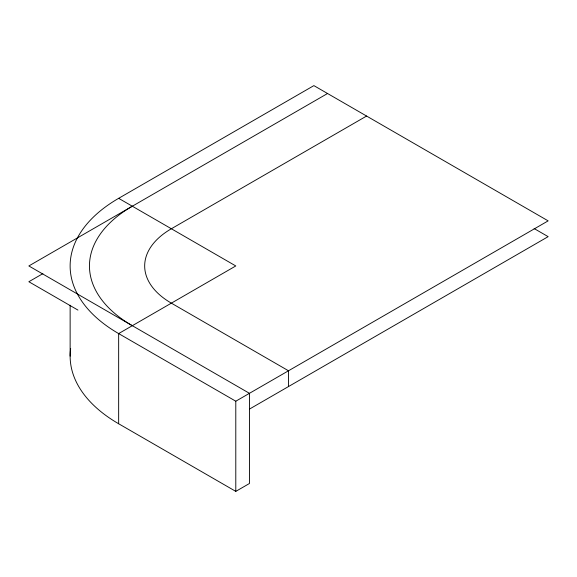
<?xml version="1.0" encoding="UTF-8"?>
<svg xmlns="http://www.w3.org/2000/svg" width="577" height="577" viewBox="0 0 577 577"><rect width="100%" height="100%" fill="white"/><g stroke="black" fill="none" stroke-linecap="round" stroke-linejoin="round"><path stroke-width="0.87" d="M118.653 198.329L313.881 85.62L548.15 220.868L235.791 401.21L118.653 333.585A165.657 95.638 0 0 1 118.653 198.329L235.791 265.954L118.653 333.585L118.653 423.756L235.791 491.38L249.452 483.49L249.452 393.319L28.85 265.954L327.548 93.51M42.886 273.635L28.85 281.735L77.96 310.087M366.59 116.049L171.362 228.759A91.108 52.601 0 0 0 171.362 303.149L288.5 370.78L288.5 386.561M249.452 409.1L548.15 236.649L534.122 228.55M235.791 401.21L235.791 491.38M70.134 305.24L70.134 356.132M132.321 325.695A146.327 84.48 0 0 1 132.321 206.22M118.653 423.756A165.657 95.638 0 0 1 70.646 348.623"/></g></svg>
